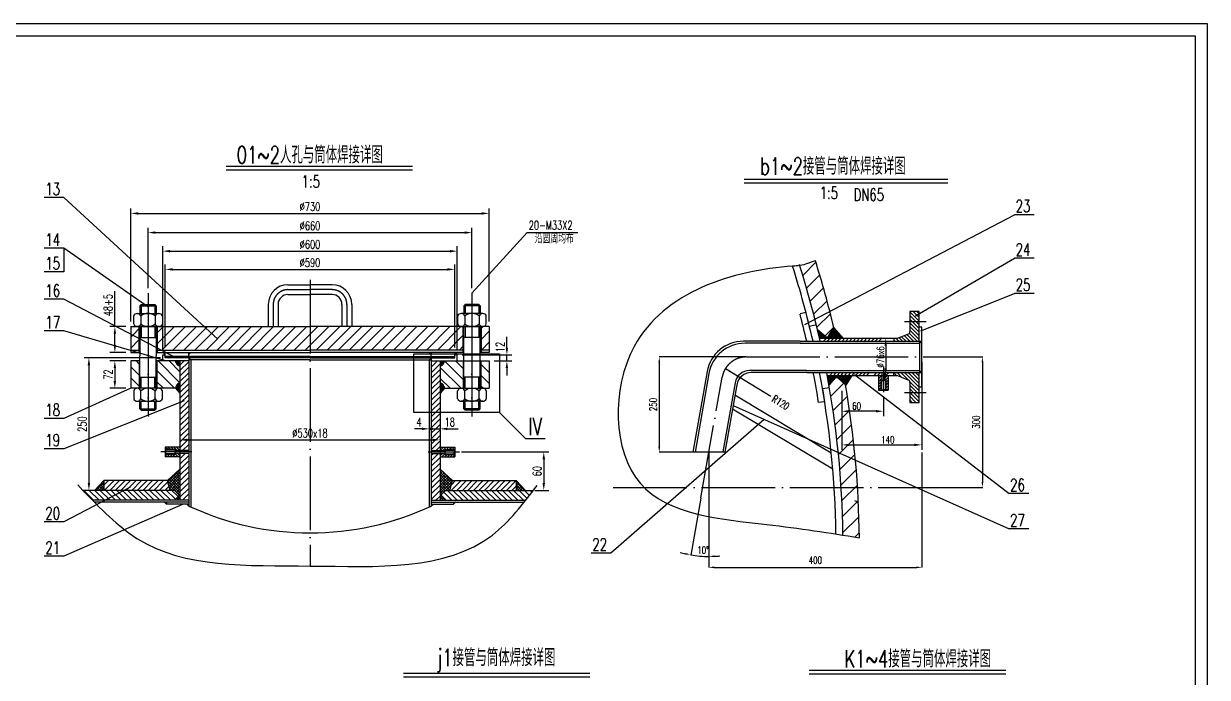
# Model space of a CAD drawing. Extents: x -54047 to 31317, y -2 to 11950.
# Drawn here: x 4445 to 14091, y 6550 to 11878 of the extents above; entities that cross this region are included whole.
import ezdxf

# ---------------------------------------------------------------- set-up
doc = ezdxf.new("R2010")
doc.units = 0
doc.header["$LTSCALE"] = 20
doc.linetypes.add('DASHDOT-M', pattern=[36, 30, -3, 0, -3])
doc.layers.get('0').update_dxf_attribs({"linetype": 'CONTINUOUS'})
doc.styles.add('BIAOZHU', font='ROMANS.shx', dxfattribs={"width": 0.7, "bigfont": 'HLFSD.shx'})
doc.styles.add('HZ', font='ROMANS.shx', dxfattribs={"width": 0.7, "height": 60, "bigfont": 'HLFSD.shx'})
doc.styles.add('ROMANS', font='ROMANS', dxfattribs={"width": 0.7, "height": 60})
pattern_1 = [(135, (-54656.114, -1.82), (-11.22532, -11.22532), []), (225, (-54656.114, -1.82), (11.22532, -11.22532), [])]
pattern_2 = [(135, (-54656.114, -1.8197), (-2.24506403, -2.24506403), []), (225, (-54656.114, -1.8197), (2.24506403, -2.24506403), [])]
pattern_3 = [(45, (-54656.114, -1.82), (-22.45064, 22.45064), [])]
pattern_4 = [(135, (-54656.114, -1.82), (-44.90128, -44.90128), [])]
pattern_5 = [(45, (16958.9, -12296.71), (-67.35192, 67.35192), [])]

msp = doc.modelspace()

# ---------------------------------------------------------------- hatches: boundary and pattern name
at = {"linetype": 'Continuous'}
h = msp.add_hatch(dxfattribs=at)
h.set_pattern_fill('ANSI31', scale=30, style=0)
h.set_pattern_definition(pattern_5)
edge = h.paths.add_edge_path()
edge.add_line((10897, 9946.1), (10894.1, 9945.2))
edge.add_spline(control_points=[(10894.1, 9945.2), (10853.3, 9928.9), (10812.4, 9912.7), (10769.8, 9906.1)], knot_values=[0, 0, 0, 0, 130.297084, 130.297084, 130.297084, 130.297084], degree=3, periodic=0)
edge.add_arc((3483.6, 7612.4), 7638.7, 14.80085, 17.47319, ccw=False)
edge.add_line((10868.8, 9563.8), (10986.9, 9638.5))
edge.add_arc((3483.6, 7612.4), 7772.1, 15.11085, 17.47319)
h = msp.add_hatch(dxfattribs=at)
h.set_pattern_fill('ANSI31', scale=30, style=0)
h.set_pattern_definition(pattern_5)
h.paths.add_polyline_path([(10986.9, 9638.5), (10868.8, 9563.8, -0.003212), (10893.3, 9468.8), (11014.8, 9532.4, 0.003529)])
h.paths.add_polyline_path([(11014.8, 9532.4), (10893.3, 9468.8, -0.002872), (10914.1, 9383.6), (10983.5, 9321.4), (10998.7, 9321.4), (11047.7, 9398.2, 0.004445)])
h.paths.add_polyline_path([(11142.4, 8934.4), (11079.1, 8991.2), (11057.4, 8991.2), (11007.4, 8932.5, -0.018211), (11083.5, 8381.5), (11223.5, 8319, 0.019977)])
h.paths.add_polyline_path([(11223.5, 8319), (11083.5, 8381.5, -0.009304), (11106.8, 8098.2), (11240.4, 8098.2, 0.007121)])
edge = h.paths.add_edge_path()
edge.add_line((11240.4, 8098.2), (11106.8, 8098.2))
edge.add_arc((3483.6, 7612.4), 7638.7, 0.72594, 3.64613, ccw=False)
edge.add_spline(control_points=[(11121.7, 7709.2), (11166.4, 7702.2), (11210.9, 7695.2), (11255.3, 7688.1)], knot_values=[4457.652241, 4457.652241, 4457.652241, 4457.652241, 4596.81493, 4596.81493, 4596.81493, 4596.81493], degree=3, periodic=0)
edge.add_arc((3483.6, 7612.4), 7772.1, 0.55807, 3.58349)
h = msp.add_hatch(dxfattribs=at)
h.set_pattern_fill('ANSI31', scale=6.66665, angle=90, style=0)
h.set_pattern_definition([(135, (-30797.321, 15443.755), (-14.967056, -14.967056), [])])
h.paths.add_polyline_path([(11742.7, 9289.3), (11742.7, 9451.3), (11666.7, 9451.3), (11666.7, 9369.6, -0.306678), (11651.6, 9347.3), (11566.7, 9313.3), (11535.8, 9313.3), (11535.8, 9289.3)])
h.paths.add_polyline_path([(11742.7, 9033.3), (11535.8, 9033.3), (11535.8, 9009.3), (11566.7, 9009.3), (11651.6, 8975.4, -0.306678), (11666.7, 8953.1), (11666.7, 8871.3), (11742.7, 8871.3)])
h.paths.add_polyline_path([(11742.7, 8871.3), (11666.7, 8871.3), (11666.7, 8791.3), (11742.7, 8791.3)])
h.paths.add_polyline_path([(11742.7, 9531.3), (11666.7, 9531.3), (11666.7, 9451.3), (11742.7, 9451.3)])
h = msp.add_hatch(dxfattribs=at)
h.set_pattern_fill('ANSI37', scale=2.66666, style=0)
h.set_pattern_definition([(315.16661, (-68586.495, 19682.64), (-5.9693881, -6.0042062), []), (225.16661, (-68586.495, 19682.64), (-6.0042062, 5.9693881), [])])
h.paths.add_polyline_path([(11047.9, 9398.6), (11112.4, 9321.9), (11112.4, 9313.5), (10931.1, 9313, 0.002696), (10916, 9381.9), (10983.5, 9321.4), (10998.7, 9321.4)])
h = msp.add_hatch(dxfattribs=at)
h.set_pattern_fill('ANSI31', scale=6.66665, style=0)
h.set_pattern_definition([(45, (-68555.564, -1591.47), (-14.967056, 14.967056), [])])
h.paths.add_polyline_path([(10958.6, 9313.3, -0.000934), (10954.6, 9289.3), (11437.1, 9289.3), (11437.1, 9313.3)])
h.paths.add_polyline_path([(11340.5, 9009.3), (11340.5, 9033.3), (11112.8, 9033.3), (11112.8, 9009.3)])
h.paths.add_polyline_path([(11437.1, 9009.3), (11437.1, 9033.3), (11364.5, 9033.3), (11364.5, 9009.3)])
h = msp.add_hatch(dxfattribs=at)
h.set_pattern_fill('ANSI37', angle=90, style=0)
h.set_pattern_definition(pattern_2)
h.paths.add_polyline_path([(5598.3, 9197.9), (5583.2, 9197.9), (5598.3, 9181.9)])
h.paths.add_polyline_path([(5806.5, 9197.9), (5790.3, 9197.9), (5790.3, 9182.1)])
h.paths.add_polyline_path([(5806.3, 9137.9), (5790.3, 9153.9), (5790.3, 9137.9)])
h = msp.add_hatch(dxfattribs=at)
h.set_pattern_fill('ANSI37', scale=5, angle=90, style=0)
h.set_pattern_definition(pattern_1)
h.paths.add_polyline_path([(5703, 9153.9), (5680, 9165.9), (5598.3, 9165.9), (5598.3, 9153.9)])
h.paths.add_polyline_path([(5790.3, 9153.9), (5790.3, 9165.9), (5680, 9165.9), (5703, 9153.9)])
h = msp.add_hatch(dxfattribs=at)
h.set_pattern_fill('ANSI37', angle=90, style=0)
h.set_pattern_definition(pattern_2)
h.paths.add_polyline_path([(7766.3, 9197.9), (7750.1, 9197.9), (7762.6, 9185.7), (7766.3, 9185.7)])
h.paths.add_polyline_path([(7958.3, 9185.7), (7962, 9185.7), (7973.4, 9197.9), (7958.3, 9197.9)])
h.paths.add_polyline_path([(7766.3, 9182.1), (7766.3, 9185.7), (7762.6, 9185.7)])
h.paths.add_polyline_path([(7958.3, 9181.9), (7962, 9185.7), (7958.3, 9185.7)])
h.paths.add_polyline_path([(7750.3, 9137.9), (7766.3, 9137.9), (7766.3, 9153.9)])
h = msp.add_hatch(dxfattribs=at)
h.set_pattern_fill('ANSI37', scale=5, angle=90, style=0)
h.set_pattern_definition(pattern_1)
h.paths.add_polyline_path([(7958.3, 9153.9), (7958.3, 9165.9), (7766.3, 9165.9), (7766.3, 9153.9)])
h = msp.add_hatch(dxfattribs=at)
h.set_pattern_fill('ANSI31', scale=20, angle=90, style=0)
h.set_pattern_definition(pattern_4)
h.paths.add_polyline_path([(5718.3, 9089.9, -0.355895), (5687, 9115.4), (5683.1, 9129.9), (5530.3, 9129.9), (5530.3, 8905.9), (5544.5, 8905.9, -0.023385), (5547.4, 8905.9), (5683.1, 8905.9), (5687, 8920.3, -0.355895), (5718.3, 8945.9)])
h.paths.add_polyline_path([(5386.3, 9129.9), (5318.3, 9129.9), (5318.3, 8905.9), (5369.2, 8905.9, -0.023385), (5372.2, 8905.9), (5386.3, 8905.9)])
h = msp.add_hatch(dxfattribs=at)
h.set_pattern_fill('ANSI37', scale=3, angle=90, style=0)
h.set_pattern_definition([(135, (-54656.114, -1.82), (-6.7351921, -6.7351921), []), (225, (-54656.114, -1.82), (6.7351921, -6.7351921), [])])
h.paths.add_polyline_path([(5718.3, 9129.9), (5683.1, 9129.9), (5687.9, 9111.8, 0.323177), (5718.3, 9089.9)])
h.paths.add_polyline_path([(5718.3, 8945.9, 0.323177), (5687.9, 8923.9), (5683.1, 8905.9), (5718.3, 8865.9)])
h.paths.add_polyline_path([(7838.3, 8865.9), (7873.5, 8905.9), (7868.7, 8923.9, 0.323177), (7838.3, 8945.9)])
h.paths.add_polyline_path([(7868.7, 9111.8), (7873.5, 9129.9), (7838.3, 9129.9), (7838.3, 9089.9, 0.323177)])
h = msp.add_hatch(dxfattribs=at)
h.set_pattern_fill('ANSI31', scale=20, angle=90, style=0)
h.set_pattern_definition(pattern_4)
h.paths.add_polyline_path([(8026.3, 9129.9), (7873.5, 9129.9), (7869.7, 9115.4, -0.355895), (7838.3, 9089.9), (7838.3, 8945.9, -0.355895), (7869.7, 8920.3), (7873.5, 8905.9), (8009.2, 8905.9, -0.023385), (8012.2, 8905.9), (8026.3, 8905.9)])
h.paths.add_polyline_path([(8238.3, 9129.9), (8170.3, 9129.9), (8170.3, 8905.9), (8184.5, 8905.9, -0.023385), (8187.4, 8905.9), (8238.3, 8905.9)])
h = msp.add_hatch(dxfattribs=at)
h.set_pattern_fill('ANSI37', scale=3, style=0)
h.set_pattern_definition([(45, (16958.903, -12296.708), (-6.735192, 6.735192), []), (135, (16958.903, -12296.708), (-6.735192, -6.735192), [])])
h.paths.add_polyline_path([(10993.5, 9009.3, -0.002555), (11007.4, 8932.5), (11057.4, 8991.2), (11079.1, 8991.2), (11144.8, 8932.3), (11182.6, 8991.3), (11163.6, 9009.3)])
h.paths.add_polyline_path([(11163.6, 9009.3), (11182.6, 8991.3), (11194.2, 9009.3)])
h = msp.add_hatch(dxfattribs=at)
h.set_pattern_fill('ANSI31', scale=4.999987, angle=180, style=0)
h.set_pattern_definition([(225, (18999.623, -10931.803), (11.225292, -11.225292), [])])
h.paths.add_polyline_path([(11411.2, 9009.3), (11411.2, 8889.3), (11431.2, 8889.3), (11431.2, 8969.3), (11439.2, 8969.3), (11439.2, 9009.3)])
h.paths.add_polyline_path([(11463.2, 9009.3), (11463.2, 8969.3), (11471.2, 8969.3), (11471.2, 8889.3), (11491.2, 8889.3), (11491.2, 9009.3)])
h = msp.add_hatch(dxfattribs=at)
h.set_pattern_fill('ANSI31', scale=13.3333, style=0)
h.set_pattern_definition([(45, (-68456.876, -1591.47), (-29.934112, 29.934112), [])])
h.paths.add_polyline_path([(11463.2, 9033.3), (11463.2, 9009.3), (11535.8, 9009.3), (11535.8, 9033.3)])
h = msp.add_hatch(dxfattribs=at)
h.set_pattern_fill('ANSI31', scale=5, angle=90, style=0)
h.set_pattern_definition([(135, (-14222.883, 838.122), (-11.22532, -11.22532), [])])
h.paths.add_polyline_path([(5718.3, 8426.6), (5598.3, 8426.6), (5598.3, 8406.6), (5678.3, 8406.6), (5678.3, 8398.6), (5718.3, 8398.6)])
h.paths.add_polyline_path([(5718.3, 8374.6), (5678.3, 8374.6), (5678.3, 8366.6), (5598.3, 8366.6), (5598.3, 8346.6), (5718.3, 8346.6)])
h = msp.add_hatch(dxfattribs=at)
h.set_pattern_fill('ANSI31', scale=5, angle=90, style=0)
h.set_pattern_definition([(45, (27779.51, 838.122), (11.22532, -11.22532), [])])
h.paths.add_polyline_path([(7838.3, 8426.6), (7958.3, 8426.6), (7958.3, 8406.6), (7878.3, 8406.6), (7878.3, 8398.6), (7838.3, 8398.6)])
h.paths.add_polyline_path([(7838.3, 8374.6), (7878.3, 8374.6), (7878.3, 8366.6), (7958.3, 8366.6), (7958.3, 8346.6), (7838.3, 8346.6)])
h = msp.add_hatch(dxfattribs=at)
h.set_pattern_fill('ANSI37', scale=5, angle=90, style=0)
h.set_pattern_definition(pattern_1)
h.paths.add_polyline_path([(5718.3, 8246.6), (5617.2, 8153.9), (5638.6, 8073.9), (5674.3, 8073.9), (5710.3, 8037.9), (5710.3, 8029.9), (5674.3, 7993.9), (5718.3, 7993.9)])
h.paths.add_polyline_path([(5098.3, 8073.9), (5098.3, 8153.9), (5021.8, 8073.9)])
h.paths.add_polyline_path([(7838.3, 7993.9), (7882.3, 7993.9), (7846.3, 8029.9), (7846.3, 8037.9), (7882.3, 8073.9), (7918, 8073.9), (7939.4, 8153.9), (7838.3, 8246.6)])
h.paths.add_polyline_path([(8534.8, 8073.9), (8458.3, 8153.9), (8458.3, 8073.9)])
h = msp.add_hatch(dxfattribs=at)
h.set_pattern_fill('ANSI31', scale=10, style=0)
h.set_pattern_definition(pattern_3)
h.paths.add_polyline_path([(5638.6, 8073.9), (5617.2, 8153.9), (5098.3, 8153.9), (5098.3, 8073.9)])
h = msp.add_hatch(dxfattribs=at)
h.set_pattern_fill('ANSI31', scale=10, style=0)
h.set_pattern_definition(pattern_3)
h.paths.add_polyline_path([(8458.3, 8073.9), (8458.3, 8153.9), (7939.4, 8153.9), (7918, 8073.9)])
h = msp.add_hatch(dxfattribs=at)
h.set_pattern_fill('ANSI31', scale=10, angle=90, style=0)
h.set_pattern_definition([(135, (-54656.114, -1.82), (-22.45064, -22.45064), [])])
h.paths.add_polyline_path([(5674.3, 7993.9), (5710.3, 8029.9), (5710.3, 8037.9), (5674.3, 8073.9), (5247.9, 8073.9), (5095.7, 7993.9)])
edge = h.paths.add_edge_path()
edge.add_spline(control_points=[(4927.7, 8073.9), (4953.5, 8047.1), (4979.3, 8020.3), (5005.3, 7993.9)], knot_values=[0, 0, 0, 0, 108.388021, 108.388021, 108.388021, 108.388021], degree=3, periodic=0)
edge.add_line((5005.3, 7993.9), (5095.7, 7993.9))
edge.add_line((5095.7, 7993.9), (5247.9, 8073.9))
edge.add_line((5247.9, 8073.9), (4927.7, 8073.9))
edge = h.paths.add_edge_path()
edge.add_spline(control_points=[(8536.6, 7993.9), (8557.5, 8020.2), (8578.2, 8047), (8598.8, 8073.9)], knot_values=[3922.373296, 3922.373296, 3922.373296, 3922.373296, 4020.80822, 4020.80822, 4020.80822, 4020.80822], degree=3, periodic=0)
edge.add_line((8598.8, 8073.9), (7882.3, 8073.9))
edge.add_line((7882.3, 8073.9), (7846.3, 8037.9))
edge.add_line((7846.3, 8037.9), (7846.3, 8029.9))
edge.add_line((7846.3, 8029.9), (7882.3, 7993.9))
edge.add_line((7882.3, 7993.9), (8536.6, 7993.9))
h = msp.add_hatch(dxfattribs=at)
h.set_pattern_fill('ANSI37', angle=90, style=0)
h.set_pattern_definition(pattern_2)
h.paths.add_polyline_path([(5608.6, 7961.9), (5608.6, 7977.9), (5591.4, 7977.9)])
h.paths.add_polyline_path([(5790.3, 7961.9), (5774.9, 7961.9), (5790.3, 7945.9)])
h = msp.add_hatch(dxfattribs=at)
h.set_pattern_fill('ANSI37', angle=90, style=0)
h.set_pattern_definition(pattern_2)
h.paths.add_polyline_path([(7781.7, 7961.9), (7766.3, 7961.9), (7766.3, 7945.9)])
h.paths.add_polyline_path([(7964.4, 7977.9), (7948, 7977.9), (7948, 7961.9)])

# ---------------------------------------------------------------- linework, layer by layer
at = {"color": 7, "linetype": 'Continuous'}
for p, q in [((-2708.9, 11878.2), (14091.1, 11878.2)), ((14091.1, 11878.2), (14091.1, -1.8)), ((6094.8, 10686.6), (7614, 10686.6)), ((10316.8, 10581.5), (11975.7, 10581.5)), ((6026, 9306), (4772.6, 10460.4)), ((5318.3, 9449.9), (5318.3, 10371.4)), ((5378.3, 10331.4), (8178.3, 10331.4)), ((8238.3, 9449.9), (8238.3, 10371.4)), ((10811.6, 9426), (12519.9, 10320.9)), ((5458.3, 9721.9), (5458.3, 10215.1)), ((5518.3, 10175.1), (8038.3, 10175.1)), ((8098.3, 9721.9), (8098.3, 10215.1)), ((8098.3, 9681.9), (8548.4, 10175.5)), ((8548.4, 10175.5), (8960, 10175.5)), ((5457.7, 9570), (4772.6, 10046.8)), ((5578.3, 9217.9), (5578.3, 10063.6)), ((7978.3, 9217.9), (7978.3, 10063.6)), ((5638.3, 10023.6), (7918.3, 10023.6)), ((10894.1, 9945.2), (10897, 9946.1)), ((11713, 9496.5), (12519.9, 9966.4)), ((5598.3, 9237.9), (5598.3, 9915.1)), ((5658.3, 9875.1), (7898.3, 9875.1)), ((7958.3, 9237.9), (7958.3, 9915.1)), ((5187.6, 9409.9), (5187.6, 9696.5)), ((11757.1, 9373.3), (12519.9, 9678.9)), ((5690.7, 9150.9), (4772.6, 9632.3)), ((5403.3, 9588.8), (5403.3, 9515.5)), ((5513.3, 9588.8), (5513.3, 9515.5)), ((8043.3, 9588.8), (8043.3, 9515.5)), ((8153.3, 9588.8), (8153.3, 9515.5)), ((5593.1, 9131.6), (4772.6, 9373.6)), ((5278.3, 9409.9), (5147.6, 9409.9)), ((5338.7, 9344.3), (5384.3, 9390)), ((5403.3, 9409.9), (5403.3, 9320.5)), ((5513.3, 9409.9), (5513.3, 9320.5)), ((5532.3, 9358.4), (5583.8, 9409.9)), ((5532.3, 9268.6), (5673.6, 9409.9)), ((5578.3, 9224.8), (5763.4, 9409.9)), ((5578.3, 9404.4), (5583.8, 9409.9)), ((5661.2, 9217.9), (5853.2, 9409.9)), ((5751, 9217.9), (5943, 9409.9)), ((5840.8, 9217.9), (6032.8, 9409.9)), ((5930.6, 9217.9), (6122.6, 9409.9)), ((6020.4, 9217.9), (6212.4, 9409.9)), ((6110.2, 9217.9), (6302.2, 9409.9)), ((6200, 9217.9), (6392, 9409.9)), ((6289.8, 9217.9), (6481.8, 9409.9)), ((6379.6, 9217.9), (6571.6, 9409.9)), ((6469.4, 9217.9), (6661.4, 9409.9)), ((6559.2, 9217.9), (6751.2, 9409.9)), ((6778.3, 9257.3), (6930.8, 9409.9)), ((6778.3, 9347.1), (6841, 9409.9)), ((6828.6, 9217.9), (7020.6, 9409.9)), ((6918.5, 9217.9), (7110.5, 9409.9)), ((7008.3, 9217.9), (7200.3, 9409.9)), ((7098.1, 9217.9), (7290.1, 9409.9)), ((7187.9, 9217.9), (7379.9, 9409.9)), ((7277.7, 9217.9), (7469.7, 9409.9)), ((7367.5, 9217.9), (7559.5, 9409.9)), ((7457.3, 9217.9), (7649.3, 9409.9)), ((7547.1, 9217.9), (7739.1, 9409.9)), ((7636.9, 9217.9), (7828.9, 9409.9)), ((7726.7, 9217.9), (7918.7, 9409.9)), ((7816.5, 9217.9), (8008.5, 9409.9)), ((8043.3, 9409.9), (8043.3, 9320.5)), ((8153.3, 9409.9), (8153.3, 9320.5)), ((8172.3, 9394.1), (8188.1, 9409.9)), ((8172.3, 9304.3), (8238.3, 9370.3)), ((5187.6, 9257.9), (5187.6, 9349.9)), ((5318.3, 9324), (5338.7, 9344.3)), ((5318.3, 9234.2), (5384.3, 9300.2)), ((6649, 9217.9), (6778.3, 9347.1)), ((7906.3, 9217.9), (8024.3, 9335.9)), ((8175.7, 9217.9), (8238.3, 9280.5)), ((8382.6, 9237.9), (8382.6, 9324)), ((11435.7, 9313.3), (11429.7, 9313.3)), ((5278.3, 9197.9), (5147.6, 9197.9)), ((6738.8, 9217.9), (6778.3, 9257.3)), ((7996.1, 9217.9), (8024.3, 9246.1)), ((8018.3, 9177.9), (8422.6, 9177.9)), ((8382.6, 9129.9), (8382.6, 9177.9)), ((11469.7, 9253.3), (11469.7, 9069.3)), ((5558.3, 9153.9), (4936.4, 9153.9)), ((4976.4, 9093.9), (4976.4, 8133.9)), ((5278.3, 9129.9), (5147.6, 9129.9)), ((5187.6, 9069.9), (5187.6, 8965.9)), ((5718.3, 9095.3), (5752.8, 9129.9)), ((5718.3, 9050.4), (5790.3, 9122.4)), ((5718.3, 9005.5), (5790.3, 9077.5)), ((7766.3, 9077.9), (7818.3, 9129.9)), ((7766.3, 9122.8), (7773.4, 9129.9)), ((7766.3, 9033), (7838.3, 9105)), ((8278.3, 9129.9), (8422.6, 9129.9)), ((8382.6, 9069.9), (8382.6, 9009.9)), ((10331.9, 9161.3), (9622.5, 9161.3)), ((9624.5, 9116.3), (9624.5, 8430.5)), ((11763.6, 9121.3), (11763.6, 8404.4)), ((12005.8, 9161.3), (12260.2, 9161.3)), ((12258.2, 9116.3), (12258.2, 8143.2)), ((5403.3, 8905.9), (5403.3, 8995.3)), ((5513.3, 8905.9), (5513.3, 8995.3)), ((5718.3, 8960.6), (5790.3, 9032.6)), ((5718.3, 8915.7), (5790.3, 8987.7)), ((7766.3, 8988.1), (7838.3, 9060.1)), ((7766.3, 8943.2), (7838.3, 9015.2)), ((8043.3, 8905.9), (8043.3, 8995.3)), ((8153.3, 8905.9), (8153.3, 8995.3)), ((10534.2, 8839), (10163.2, 9065.6)), ((11013.4, 9009.3), (11037.4, 9033.3)), ((11043.4, 9009.3), (11067.4, 9033.3)), ((11073.3, 9009.3), (11097.3, 9033.3)), ((11103.2, 9009.3), (11112.8, 9018.9)), ((11216.9, 9018.9), (12475.1, 8046.9)), ((11431.1, 9009.3), (11429.7, 9009.3)), ((5318.3, 8905.9), (4772.6, 8659.8)), ((5278.3, 8905.9), (5147.6, 8905.9)), ((5718.3, 8870.8), (5790.3, 8942.8)), ((5718.3, 8825.9), (5790.3, 8897.9)), ((7766.3, 8898.3), (7838.3, 8970.3)), ((7766.3, 8853.4), (7838.3, 8925.4)), ((7766.3, 8808.5), (7838.3, 8880.5)), ((11112.8, 8884.6), (11112.8, 8404.4)), ((11431.2, 8969.3), (11431.2, 8889.3)), ((11471.2, 8969.3), (11471.2, 8889.3)), ((5753.5, 8802.6), (4772.6, 8412.5)), ((5403.3, 8726.9), (5403.3, 8800.3)), ((5513.3, 8726.9), (5513.3, 8800.3)), ((5718.3, 8781), (5790.3, 8853)), ((5718.3, 8736.1), (5790.3, 8808.1)), ((7766.3, 8763.6), (7838.3, 8835.6)), ((7766.3, 8718.7), (7838.3, 8790.7)), ((8043.3, 8726.9), (8043.3, 8800.3)), ((8153.3, 8726.9), (8153.3, 8800.3)), ((11451.2, 8834.7), (11451.2, 8678.8)), ((5718.3, 8691.2), (5790.3, 8763.2)), ((5718.3, 8646.3), (5790.3, 8718.3)), ((7766.3, 8673.8), (7800.5, 8708)), ((7766.3, 8628.9), (7838.3, 8700.9)), ((7800.5, 8708), (7838.3, 8745.8)), ((8535.7, 8493), (8322, 8708)), ((10226.1, 8764.8), (12475.1, 7759.5)), ((11112.8, 8737.3), (11112.8, 8678.8)), ((11391.2, 8718.8), (11172.8, 8718.8)), ((5718.3, 8601.4), (5790.3, 8673.4)), ((5718.3, 8556.5), (5790.3, 8628.5)), ((7766.3, 8584), (7838.3, 8656)), ((7802.5, 8575.3), (7838.3, 8611.1)), ((10478.1, 8652.1), (9229.3, 7562.2)), ((5718.3, 8511.6), (5790.3, 8583.6)), ((5718.3, 8466.7), (5790.3, 8538.7)), ((5718.3, 8421.8), (5790.3, 8493.8)), ((7690.3, 8575.3), (7630.3, 8575.3)), ((7750.3, 8575.3), (7838.3, 8575.3)), ((7766.3, 8539.1), (7802.5, 8575.3)), ((7766.3, 8494.2), (7838.3, 8566.2)), ((7766.3, 8449.3), (7838.3, 8521.3)), ((7898.3, 8575.3), (7984.5, 8575.3)), ((8694, 8493), (8535.7, 8493)), ((5678.3, 8406.6), (5598.3, 8406.6)), ((5740, 8398.6), (5790.3, 8448.9)), ((5778.3, 8485.2), (7778.3, 8485.2)), ((5784.9, 8398.6), (5790.3, 8404)), ((7766.3, 8404.4), (7838.3, 8476.4)), ((7805.4, 8398.6), (7838.3, 8431.5)), ((7878.3, 8406.6), (7958.3, 8406.6)), ((11172.8, 8444.4), (11703.6, 8444.4)), ((5678.3, 8366.6), (5598.3, 8366.6)), ((5718.3, 8332), (5760.9, 8374.6)), ((5718.3, 8287.1), (5790.3, 8359.1)), ((5718.3, 8242.2), (5790.3, 8314.2)), ((7766.3, 8314.6), (7826.3, 8374.6)), ((7766.3, 8359.5), (7781.4, 8374.6)), ((7766.3, 8269.7), (7838.3, 8341.7)), ((7766.3, 8224.8), (7838.3, 8296.8)), ((7878.3, 8366.6), (7958.3, 8366.6)), ((8013.7, 8386.6), (8723.5, 8386.6)), ((8683.5, 8326.6), (8683.5, 8133.9)), ((9897.3, 8385.5), (9622.5, 8385.5)), ((10029.2, 8383.5), (10029.2, 7444)), ((11763.6, 8383.5), (11763.6, 7444)), ((5718.3, 8197.3), (5790.3, 8269.3)), ((5718.3, 8152.4), (5790.3, 8224.4)), ((7766.3, 8179.9), (7838.3, 8251.9)), ((7766.3, 8135), (7838.3, 8207)), ((4927.7, 8073.9), (4886.9, 8117.5)), ((5718.3, 8107.5), (5790.3, 8179.5)), ((5718.3, 8062.6), (5790.3, 8134.6)), ((7766.3, 8090.1), (7838.3, 8162.1)), ((7766.3, 8045.2), (7838.3, 8117.2)), ((5312.1, 8100.1), (4772.6, 7816.6)), ((4981.8, 8073.9), (4936.4, 8073.9)), ((5718.3, 8017.7), (5790.3, 8089.7)), ((5739.4, 7993.9), (5790.3, 8044.8)), ((7766.3, 8000.3), (7838.3, 8072.3)), ((7804.8, 7993.9), (7838.3, 8027.4)), ((8611.4, 8073.9), (8723.5, 8073.9)), ((9963.1, 8010.6), (9881.2, 7546)), ((12005.8, 8098.2), (12260.2, 8098.2)), ((5744.7, 7961.9), (4772.6, 7536.1)), ((5784.3, 7993.9), (5790.3, 7999.9)), ((11214.8, 7990.1), (11247.1, 7977.7)), ((10074.2, 7446), (11718.6, 7446)), ((10845.8, 6578.4), (12448.7, 6578.4)), ((7539.8, 6553.1), (9059.1, 6553.1))]:
    msp.add_line(p, q, dxfattribs=at)
at = {"color": 4, "linetype": 'Continuous'}
for p, q in [((-2208.9, 11778.2), (13991.1, 11778.2)), ((13991.1, 11778.2), (13991.1, 98.2)), ((6094.8, 10716.6), (7614, 10716.6)), ((10316.8, 10611.5), (11975.7, 10611.5)), ((4772.6, 10460.4), (4612.6, 10460.4)), ((12679.9, 10320.9), (12519.9, 10320.9)), ((4772.6, 10046.8), (4612.6, 10046.8)), ((4772.6, 10046.8), (4772.6, 9854.6)), ((12679.9, 9966.4), (12519.9, 9966.4)), ((4772.6, 9854.6), (4612.6, 9854.6)), ((6598.3, 9749.9), (6778.3, 9749.9)), ((6958.3, 9749.9), (6778.3, 9749.9)), ((6598.3, 9669.9), (6778.3, 9669.9)), ((6958.3, 9669.9), (6778.3, 9669.9)), ((12679.9, 9678.9), (12519.9, 9678.9)), ((4772.6, 9632.3), (4612.6, 9632.3)), ((5403.3, 9588.8), (5392.3, 9577.8)), ((5392.3, 9577.8), (5524.3, 9577.8)), ((5392.3, 9577.8), (5392.3, 9515.5)), ((5403.3, 9588.8), (5513.3, 9588.8)), ((5513.3, 9588.8), (5524.3, 9577.8)), ((5524.3, 9577.8), (5524.3, 9515.5)), ((6438.3, 9589.9), (6438.3, 9409.9)), ((6518.3, 9589.9), (6518.3, 9409.9)), ((7038.3, 9589.9), (7038.3, 9409.9)), ((7118.3, 9589.9), (7118.3, 9409.9)), ((8043.3, 9588.8), (8032.3, 9577.8)), ((8164.3, 9577.8), (8032.3, 9577.8)), ((8032.3, 9577.8), (8032.3, 9515.5)), ((8153.3, 9588.8), (8043.3, 9588.8)), ((8153.3, 9588.8), (8164.3, 9577.8)), ((8164.3, 9577.8), (8164.3, 9515.5)), ((5341.5, 9430), (5341.5, 9495.3)), ((5369.2, 9515.5), (5547.4, 9515.5)), ((5399.9, 9495.3), (5399.9, 9430)), ((5516.7, 9495.3), (5516.7, 9430)), ((5575.1, 9495.3), (5575.1, 9430)), ((7981.5, 9495.3), (7981.5, 9430)), ((8187.4, 9515.5), (8009.2, 9515.5)), ((8039.9, 9495.3), (8039.9, 9430)), ((8156.7, 9495.3), (8156.7, 9430)), ((8215.1, 9430), (8215.1, 9495.3)), ((10820.2, 9524.1), (10771.8, 9511.5)), ((11666.7, 9531.3), (11666.7, 9369.6)), ((11742.7, 9531.3), (11666.7, 9531.3)), ((11742.7, 9289.3), (11742.7, 9531.3)), ((4772.6, 9373.6), (4612.6, 9373.6)), ((5318.3, 9409.9), (6778.3, 9409.9)), ((5318.3, 9409.9), (5318.3, 9197.9)), ((5547.4, 9409.9), (5369.2, 9409.9)), ((5384.3, 9409.9), (5384.3, 9197.9)), ((5392.3, 9409.9), (5392.3, 9169.9)), ((5524.3, 9409.9), (5524.3, 9169.9)), ((5532.3, 9409.9), (5532.3, 9197.9)), ((8238.3, 9409.9), (6778.3, 9409.9)), ((8009.2, 9409.9), (8187.4, 9409.9)), ((8024.3, 9409.9), (8024.3, 9197.9)), ((8032.3, 8905.9), (8032.3, 9409.9)), ((8164.3, 8905.9), (8164.3, 9409.9)), ((8172.3, 9409.9), (8172.3, 9197.9)), ((8238.3, 9409.9), (8238.3, 9197.9)), ((10904.6, 9422.9), (10849.1, 9409.4)), ((10983.5, 9321.4), (10914.1, 9383.6)), ((10998.7, 9321.4), (11047.9, 9398.6)), ((11047.9, 9398.6), (11119.3, 9313.6)), ((11763.6, 9405.3), (11742.7, 9405.3)), ((11763.6, 8917.3), (11763.6, 9405.3)), ((5392.3, 9320.5), (5524.3, 9320.5)), ((8164.3, 9320.5), (8032.3, 9320.5)), ((10772.3, 9289.3), (10310.4, 9289.3)), ((10775.8, 9273.1), (10324, 9273.1)), ((10772.3, 9289.3), (11763.6, 9289.3)), ((10772.5, 9273.1), (11746.3, 9273.1)), ((10930.5, 9313.3), (11566.7, 9313.3)), ((10983.5, 9321.4), (10998.7, 9321.4)), ((11535.8, 9313.3), (11535.8, 9289.3)), ((11566.7, 9313.3), (11651.6, 9347.3)), ((11746.3, 9273.1), (11763.6, 9289.3)), ((11746.3, 9289.3), (11746.3, 9033.3)), ((5318.3, 9217.9), (5392.3, 9217.9)), ((5318.3, 9197.9), (5392.3, 9197.9)), ((5392.3, 8905.9), (5392.3, 9169.9)), ((5524.3, 9217.9), (6778.3, 9217.9)), ((5524.3, 9197.9), (6778.3, 9197.9)), ((5524.3, 8905.9), (5524.3, 9169.9)), ((5578.3, 9129.9), (5578.3, 9177.9)), ((5578.3, 9177.9), (5598.3, 9177.9)), ((5598.3, 9181.9), (5583.2, 9197.9)), ((5598.3, 9153.9), (5598.3, 9197.9)), ((6778.3, 9165.9), (5598.3, 9165.9)), ((5790, 9181.8), (5806.5, 9197.9)), ((5790.3, 9153.9), (5790.3, 9197.9)), ((8032.3, 9217.9), (6778.3, 9217.9)), ((8032.3, 9197.9), (6778.3, 9197.9)), ((6778.3, 9165.9), (7958.3, 9165.9)), ((7766.7, 9181.8), (7750.1, 9197.9)), ((7766.3, 9153.9), (7766.3, 9197.9)), ((7958.3, 9153.9), (7958.3, 9197.9)), ((7958.3, 9181.9), (7973.4, 9197.9)), ((7978.3, 9177.9), (7958.3, 9177.9)), ((7958.3, 9153.9), (7958.3, 9177.9)), ((7978.3, 9129.9), (7978.3, 9177.9)), ((8238.3, 9217.9), (8164.3, 9217.9)), ((8238.3, 9197.9), (8164.3, 9197.9)), ((5392.3, 9129.9), (5318.3, 9129.9)), ((5318.3, 9129.9), (5318.3, 8905.9)), ((5386.3, 9129.9), (5386.3, 8905.9)), ((5790.3, 9129.9), (5524.3, 9129.9)), ((5530.3, 9129.9), (5530.3, 8905.9)), ((6778.3, 9153.9), (5598.3, 9153.9)), ((5687.9, 9111.8), (5683.1, 9129.9)), ((5718.3, 9129.9), (5718.3, 7993.9)), ((5790.3, 9153.9), (5790.3, 7945.9)), ((5790.3, 9153.9), (5806.3, 9137.9)), ((6778.3, 9137.9), (5790.3, 9137.9)), ((5806.3, 9137.9), (5806.3, 7938.5)), ((6778.3, 9153.9), (7958.3, 9153.9)), ((6778.3, 9137.9), (7766.3, 9137.9)), ((7766.3, 9153.9), (7750.3, 9137.9)), ((7750.3, 9137.9), (7750.3, 7938.5)), ((7766.3, 9153.9), (7766.3, 7945.9)), ((7766.3, 9129.9), (8238.3, 9129.9)), ((7838.3, 9129.9), (7838.3, 7993.9)), ((7868.7, 9111.8), (7873.5, 9129.9)), ((8026.3, 9129.9), (8026.3, 8905.9)), ((8026.3, 9129.9), (8026.3, 8905.9)), ((8164.3, 9129.9), (8238.3, 9129.9)), ((8170.3, 9129.9), (8170.3, 8905.9)), ((8170.3, 9129.9), (8170.3, 8905.9)), ((8238.3, 9129.9), (8238.3, 8905.9)), ((8238.3, 9129.9), (8238.3, 8905.9)), ((5392.3, 8995.3), (5524.3, 8995.3)), ((8164.3, 8995.3), (8032.3, 8995.3)), ((10014.9, 9041.4), (9899.3, 8385.5)), ((10028.6, 9025.2), (9915.8, 8385.5)), ((10823.8, 9049.6), (10360.5, 9049.6)), ((10827.3, 9033.3), (10374.1, 9033.3)), ((10823.8, 9049.6), (11746.3, 9049.6)), ((10827.3, 9033.3), (11763.6, 9033.3)), ((10993.5, 9009.3), (11566.7, 9009.3)), ((11057.4, 8991.2), (11007.4, 8932.5)), ((11079.1, 8991.2), (11057.4, 8991.2)), ((11144.8, 8932.3), (11079.1, 8991.2)), ((11194.2, 9009.3), (11144.8, 8932.3)), ((11411.2, 9009.3), (11411.2, 8889.3)), ((11439.2, 9033.3), (11439.2, 8969.3)), ((11463.2, 9033.3), (11463.2, 8969.3)), ((11491.2, 9009.3), (11491.2, 8889.3)), ((11535.8, 9009.3), (11535.8, 9033.3)), ((11566.7, 9009.3), (11651.6, 8975.4)), ((11742.7, 8791.3), (11742.7, 9033.3)), ((11746.3, 9049.6), (11763.6, 9033.3)), ((5683.1, 8905.9), (5318.3, 8905.9)), ((5341.5, 8885.7), (5341.5, 8820.4)), ((5547.4, 8905.9), (5369.2, 8905.9)), ((5399.9, 8820.4), (5399.9, 8885.7)), ((5516.7, 8820.4), (5516.7, 8885.7)), ((5575.1, 8820.4), (5575.1, 8885.7)), ((5687.9, 8923.9), (5683.1, 8905.9)), ((5683.1, 8905.9), (5718.3, 8865.9)), ((7873.5, 8905.9), (7838.3, 8865.9)), ((7868.7, 8923.9), (7873.5, 8905.9)), ((7873.5, 8905.9), (8238.3, 8905.9)), ((7981.5, 8820.4), (7981.5, 8885.7)), ((8009.2, 8905.9), (8187.4, 8905.9)), ((8039.9, 8820.4), (8039.9, 8885.7)), ((8156.7, 8820.4), (8156.7, 8885.7)), ((8215.1, 8885.7), (8215.1, 8820.4)), ((10242.3, 8950.4), (10143.2, 8388.3)), ((10256, 8934.2), (10159.2, 8385.5)), ((11011.2, 8910.4), (10954.9, 8900.7)), ((10954.9, 8900.7), (10972.1, 8796.6)), ((11411.2, 8889.3), (11491.2, 8889.3)), ((11431.2, 8969.3), (11451.2, 8969.3)), ((11435.2, 8893.3), (11431.2, 8889.3)), ((11435.2, 8969.3), (11435.2, 8893.3)), ((11435.2, 8893.3), (11451.2, 8893.3)), ((11471.2, 8969.3), (11451.2, 8969.3)), ((11467.2, 8893.3), (11451.2, 8893.3)), ((11467.2, 8969.3), (11467.2, 8893.3)), ((11467.2, 8893.3), (11471.2, 8889.3)), ((11666.7, 8953.1), (11666.7, 8791.3)), ((11742.7, 8917.3), (11763.6, 8917.3)), ((5369.2, 8800.3), (5547.4, 8800.3)), ((5392.3, 8737.9), (5392.3, 8800.3)), ((5524.3, 8737.9), (5524.3, 8800.3)), ((8187.4, 8800.3), (8009.2, 8800.3)), ((8032.3, 8737.9), (8032.3, 8800.3)), ((8164.3, 8737.9), (8164.3, 8800.3)), ((10241.5, 8852), (11026.2, 8380)), ((10972.1, 8796.6), (10922.7, 8788.8)), ((11666.7, 8791.3), (11742.7, 8791.3)), ((5392.3, 8737.9), (5524.3, 8737.9)), ((5403.3, 8726.9), (5392.3, 8737.9)), ((5403.3, 8726.9), (5513.3, 8726.9)), ((5513.3, 8726.9), (5524.3, 8737.9)), ((8043.3, 8726.9), (8032.3, 8737.9)), ((8164.3, 8737.9), (8032.3, 8737.9)), ((8153.3, 8726.9), (8043.3, 8726.9)), ((8153.3, 8726.9), (8164.3, 8737.9)), ((10221.3, 8737.5), (11038.3, 8249.5)), ((4772.6, 8659.8), (4612.6, 8659.8)), ((4772.6, 8412.5), (4612.6, 8412.5)), ((5718.3, 8426.6), (5598.3, 8426.6)), ((5598.3, 8426.6), (5598.3, 8346.6)), ((5602.3, 8402.6), (5598.3, 8406.6)), ((5602.3, 8402.6), (5602.3, 8386.6)), ((5678.3, 8402.6), (5602.3, 8402.6)), ((5678.3, 8406.6), (5678.3, 8386.6)), ((5790.3, 8398.6), (5678.3, 8398.6)), ((7766.3, 8398.6), (7878.3, 8398.6)), ((7838.3, 8426.6), (7958.3, 8426.6)), ((7878.3, 8406.6), (7878.3, 8386.6)), ((7878.3, 8402.6), (7954.3, 8402.6)), ((7954.3, 8402.6), (7958.3, 8406.6)), ((7954.3, 8402.6), (7954.3, 8386.6)), ((7958.3, 8426.6), (7958.3, 8346.6)), ((5602.3, 8370.6), (5598.3, 8366.6)), ((5718.3, 8346.6), (5598.3, 8346.6)), ((5602.3, 8370.6), (5602.3, 8386.6)), ((5678.3, 8370.6), (5602.3, 8370.6)), ((5678.3, 8366.6), (5678.3, 8386.6)), ((5790.3, 8374.6), (5678.3, 8374.6)), ((7766.3, 8374.6), (7878.3, 8374.6)), ((7838.3, 8346.6), (7958.3, 8346.6)), ((7878.3, 8366.6), (7878.3, 8386.6)), ((7878.3, 8370.6), (7954.3, 8370.6)), ((7954.3, 8370.6), (7954.3, 8386.6)), ((7954.3, 8370.6), (7958.3, 8366.6)), ((10159.2, 8385.5), (9899.3, 8385.5)), ((5617.2, 8153.9), (5718.3, 8246.6)), ((7939.4, 8153.9), (7838.3, 8246.6)), ((5098.3, 8153.9), (5021.8, 8073.9)), ((5098.3, 8153.9), (5098.3, 8073.9)), ((5617.2, 8153.9), (5098.3, 8153.9)), ((5638.6, 8073.9), (5617.2, 8153.9)), ((7918, 8073.9), (7939.4, 8153.9)), ((7939.4, 8153.9), (8458.3, 8153.9)), ((8458.3, 8153.9), (8534.8, 8073.9)), ((8458.3, 8153.9), (8458.3, 8073.9)), ((5674.3, 8073.9), (4927.7, 8073.9)), ((5710.3, 8037.9), (5674.3, 8073.9)), ((5710.3, 8029.9), (5674.3, 7993.9)), ((5710.3, 8037.9), (5710.3, 8029.9)), ((7846.3, 8037.9), (7882.3, 8073.9)), ((7846.3, 8037.9), (7846.3, 8029.9)), ((7846.3, 8029.9), (7882.3, 7993.9)), ((7882.3, 8073.9), (8598.8, 8073.9)), ((12635.1, 8046.9), (12475.1, 8046.9)), ((5790.3, 7993.9), (5005.3, 7993.9)), ((5790.3, 7977.9), (5021, 7977.9)), ((5608.6, 7961.9), (5591.4, 7977.9)), ((5608.6, 7977.9), (5608.6, 7961.9)), ((5790.3, 7961.9), (5608.6, 7961.9)), ((5790.3, 7945.9), (5774.9, 7961.9)), ((7766.3, 7993.9), (8536.6, 7993.9)), ((7766.3, 7977.9), (8523.9, 7977.9)), ((7766.3, 7961.9), (7948, 7961.9)), ((7766.3, 7945.9), (7781.7, 7961.9)), ((7948, 7977.9), (7948, 7961.9)), ((7948, 7961.9), (7964.4, 7977.9)), ((4772.6, 7816.6), (4612.6, 7816.6)), ((12635.1, 7759.5), (12475.1, 7759.5)), ((4772.6, 7536.1), (4612.6, 7536.1)), ((9229.3, 7562.2), (9069.3, 7562.2)), ((7539.8, 6583.1), (9059.1, 6583.1)), ((10845.8, 6608.4), (12448.7, 6608.4))]:
    msp.add_line(p, q, dxfattribs=at)
at = {"color": 1, "linetype": 'DASHDOT-M'}
for p, q in [((6778.3, 9789.4), (6778.3, 7457.1)), ((5458.3, 9681.9), (5458.3, 8768.4)), ((6598.3, 9709.9), (6778.3, 9709.9)), ((6958.3, 9709.9), (6778.3, 9709.9)), ((8098.3, 9681.9), (8098.3, 8768.4)), ((6478.3, 9589.9), (6478.3, 9409.9)), ((7078.3, 9589.9), (7078.3, 9409.9)), ((5458.3, 9488.1), (5458.3, 8675.7)), ((8098.3, 9488.1), (8098.3, 8675.7)), ((11622.7, 9451.3), (11798.7, 9451.3)), ((5458.3, 9269.1), (5458.3, 8802.3)), ((8098.3, 9269.1), (8098.3, 8802.3)), ((8098.3, 9269.1), (8098.3, 8802.3)), ((10333.9, 9161.3), (12060, 9161.3)), ((11451.2, 9079), (11451.2, 8874.7)), ((9963.5, 8012.6), (10136.9, 8996.1)), ((11622.7, 8871.3), (11798.7, 8871.3)), ((5814.3, 8386.6), (5562.8, 8386.6)), ((7742.3, 8386.6), (7995.4, 8386.6)), ((9249.2, 8098.2), (12187.7, 8098.2))]:
    msp.add_line(p, q, dxfattribs=at)
at = {"color": 7, "linetype": 'Continuous'}
msp.add_lwpolyline([(7623.6, 9185.7), (8322, 9185.7), (8322, 8708), (7623.6, 8708)], close=True, dxfattribs=at)
msp.add_circle((7766.3, 8575.3), 7.08, dxfattribs=at)
at = {"color": 4, "linetype": 'Continuous'}
for centre, radius, start, end in [((3483.6, 7612.4), 7772.1, 13.28354, 17.47319), ((3483.6, 7612.4), 7581.6, 12.77835, 17.5672), ((3483.6, 7612.4), 7638.7, 12.68115, 17.54106), ((6598.3, 9589.9), 160, 90, 180), ((6958.3, 9589.9), 160, 0, 90), ((6598.3, 9589.9), 80, 90, 180), ((6958.3, 9589.9), 80, 0, 90), ((5370.7, 9484.3), 31.2, 20.6783, 159.3217), ((5458.3, 9420.8), 94.7, 51.91812, 128.08188), ((5545.9, 9484.3), 31.2, 20.6783, 159.3217), ((8010.7, 9484.3), 31.2, 20.6783, 159.3217), ((8098.3, 9420.8), 94.7, 51.91812, 128.08188), ((8185.9, 9484.3), 31.2, 20.6783, 159.3217), ((3483.6, 7612.4), 7531.6, 12.86463, 14.60415), ((5370.7, 9441), 31.2, 200.6783, 339.3217), ((5458.3, 9504.6), 94.7, 231.91812, 308.08188), ((5545.9, 9441), 31.2, 200.6783, 339.3217), ((8010.7, 9441), 31.2, 200.6783, 339.3217), ((8098.3, 9504.6), 94.7, 231.91812, 308.08188), ((8185.9, 9441), 31.2, 200.6783, 339.3217), ((11642.7, 9369.6), 24, 291.80141, 0), ((10310.4, 8989.3), 300, 90, 170), ((10324, 8973.1), 300, 90, 170), ((5718.3, 9121.9), 32, 191.6385, 270), ((7838.3, 9121.9), 32, 270, 348.3615), ((10360.5, 8929.6), 120, 90, 170), ((10374.1, 8913.3), 120, 90, 170), ((3483.6, 7612.4), 7531.6, 8.9857, 10.8745), ((3483.6, 7612.4), 7581.6, 0.7986, 10.80191), ((3483.6, 7612.4), 7638.7, 0.72594, 10.72014), ((11642.7, 8953.1), 24, 0, 68.19859), ((5370.7, 8874.7), 31.2, 20.6783, 159.3217), ((5458.3, 8811.2), 94.7, 51.91812, 128.08188), ((5545.9, 8874.7), 31.2, 20.6783, 159.3217), ((5718.3, 8913.9), 32, 90, 168.3615), ((7838.3, 8913.9), 32, 11.6385, 90), ((8010.7, 8874.7), 31.2, 20.6783, 159.3217), ((8098.3, 8811.2), 94.7, 51.91812, 128.08188), ((8185.9, 8874.7), 31.2, 20.6783, 159.3217), ((3483.6, 7612.4), 7772.1, 0.55807, 9.79336), ((5370.7, 8831.4), 31.2, 200.6783, 339.3217), ((5458.3, 8895), 94.7, 231.91812, 308.08188), ((5545.9, 8831.4), 31.2, 200.6783, 339.3217), ((8010.7, 8831.4), 31.2, 200.6783, 339.3217), ((8098.3, 8895), 94.7, 231.91812, 308.08188), ((8185.9, 8831.4), 31.2, 200.6783, 339.3217), ((6778.3, 10071.4), 2343.9, 245.06976, 294.93024)]:
    msp.add_arc(centre, radius, start, end, dxfattribs=at)
at = {"color": 1, "linetype": 'DASHDOT-M'}
for centre, radius, start, end in [((6598.3, 9589.9), 120, 90, 180), ((6958.3, 9589.9), 120, 0, 90), ((10333.9, 8961.3), 200, 90, 170)]:
    msp.add_arc(centre, radius, start, end, dxfattribs=at)
at = {"color": 7, "linetype": 'Continuous'}
for start, end in [(253.93615, 256.96807), (260, 270), (273.03193, 276.06385)]:
    msp.add_arc((10029.2, 8385.5), 850.5, start, end, dxfattribs=at)
msp.add_open_spline([(10894.1, 9945.2), (10853.3, 9928.9), (10794.1, 9905.4), (10249.1, 9876.3), (9224.2, 9557.9), (9250.1, 7903.8), (10419.8, 7818.4), (11013.1, 7726.6), (11255.3, 7688.1)], degree=3, knots=[0, 0, 0, 0, 130.297084, 188.795228, 1635.252085, 2755.64814, 3838.056173, 4596.81493, 4596.81493, 4596.81493, 4596.81493], dxfattribs=at)
msp.add_spline([(4927.7, 8073.9), (5372.7, 7679.6), (6778.3, 7457.1), (8264.3, 7709.7), (8628.9, 8113.2)], degree=3, dxfattribs=at)
for points in [[(5378.3, 10341.4), (5378.3, 10321.4), (5318.3, 10331.4)], [(8178.3, 10341.4), (8178.3, 10321.4), (8238.3, 10331.4)], [(5518.3, 10185.1), (5518.3, 10165.1), (5458.3, 10175.1)], [(8038.3, 10185.1), (8038.3, 10165.1), (8098.3, 10175.1)], [(5638.3, 10033.6), (5638.3, 10013.6), (5578.3, 10023.6)], [(7918.3, 10033.6), (7918.3, 10013.6), (7978.3, 10023.6)], [(5658.3, 9885.1), (5658.3, 9865.1), (5598.3, 9875.1)], [(7898.3, 9885.1), (7898.3, 9865.1), (7958.3, 9875.1)], [(5177.6, 9349.9), (5197.6, 9349.9), (5187.6, 9409.9)], [(11459.7, 9253.3), (11479.7, 9253.3), (11469.7, 9313.3)], [(5177.6, 9257.9), (5197.6, 9257.9), (5187.6, 9197.9)], [(8372.6, 9237.9), (8392.6, 9237.9), (8382.6, 9177.9)], [(4966.4, 9093.9), (4986.4, 9093.9), (4976.4, 9153.9)], [(5177.6, 9069.9), (5197.6, 9069.9), (5187.6, 9129.9)], [(8372.6, 9069.9), (8392.6, 9069.9), (8382.6, 9129.9)], [(9617, 9116.3), (9632, 9116.3), (9624.5, 9161.3)], [(11459.7, 9069.3), (11479.7, 9069.3), (11469.7, 9009.3)], [(12250.7, 9116.3), (12265.7, 9116.3), (12258.2, 9161.3)], [(10205.5, 9048.5), (10197.7, 9035.7), (10163.2, 9065.6)], [(5177.6, 8965.9), (5197.6, 8965.9), (5187.6, 8905.9)], [(11172.8, 8728.8), (11172.8, 8708.8), (11112.8, 8718.8)], [(11391.2, 8728.8), (11391.2, 8708.8), (11451.2, 8718.8)], [(5778.3, 8495.2), (5778.3, 8475.2), (5718.3, 8485.2)], [(7690.3, 8585.3), (7690.3, 8565.3), (7750.3, 8575.3)], [(7778.3, 8495.2), (7778.3, 8475.2), (7838.3, 8485.2)], [(7898.3, 8585.3), (7898.3, 8565.3), (7838.3, 8575.3)], [(9617, 8430.5), (9632, 8430.5), (9624.5, 8385.5)], [(11172.8, 8454.4), (11172.8, 8434.4), (11112.8, 8444.4)], [(11703.6, 8454.4), (11703.6, 8434.4), (11763.6, 8444.4)], [(8673.5, 8326.6), (8693.5, 8326.6), (8683.5, 8386.6)], [(4966.4, 8133.9), (4986.4, 8133.9), (4976.4, 8073.9)], [(8673.5, 8133.9), (8693.5, 8133.9), (8683.5, 8073.9)], [(12250.7, 8143.2), (12265.7, 8143.2), (12258.2, 8098.2)], [(9839, 7564.3), (9836, 7549.6), (9881.6, 7548)], [(10074.4, 7528.7), (10074, 7543.7), (10029.2, 7535)], [(10074.2, 7453.5), (10074.2, 7438.5), (10029.2, 7446)], [(11718.6, 7453.5), (11718.6, 7438.5), (11763.6, 7446)]]:
    msp.add_solid(points, dxfattribs=at)

# ---------------------------------------------------------------- texts
at = {"color": 4, "linetype": 'Continuous', "width": 0.7}
for s, height, style, p in [('01~2人孔与筒体焊接详图', 140, 'HZ', (6180.7, 10738.5)), ('b1~2接管与筒体焊接详图', 140, 'HZ', (10446.6, 10646.3)), ('13', 100, 'ROMANS', (4621.6, 10480.7)), ('23', 100, 'ROMANS', (12528.9, 10341.2)), ('14', 100, 'ROMANS', (4621.6, 10067.1)), ('24', 100, 'ROMANS', (12528.9, 9986.7)), ('15', 100, 'ROMANS', (4621.6, 9874.9)), ('16', 100, 'ROMANS', (4621.6, 9652.6)), ('25', 100, 'ROMANS', (12528.9, 9699.2)), ('17', 100, 'ROMANS', (4621.6, 9393.9)), ('18', 100, 'ROMANS', (4621.6, 8680.1)), ('IV', 140, 'ROMANS', (8559.5, 8524.3)), ('19', 100, 'ROMANS', (4621.6, 8432.8)), ('26', 100, 'ROMANS', (12484.1, 8067.2)), ('20', 100, 'ROMANS', (4621.6, 7836.9)), ('27', 100, 'ROMANS', (12484.1, 7779.8)), ('21', 100, 'ROMANS', (4621.6, 7556.4)), ('22', 100, 'ROMANS', (9078.4, 7582.5)), ('j1接管与筒体焊接详图', 140, 'HZ', (7814.1, 6640.4)), ('K1~4接管与筒体焊接详图', 140, 'HZ', (11133.9, 6630.3))]:
    msp.add_text(s, height=height, dxfattribs=dict(at, style=style)).set_placement(p)
at = {"color": 7, "linetype": 'Continuous', "style": 'HZ', "width": 0.7}
for s, height, p in [('1:5', 100, (6709.7, 10541.4)), ('1:5', 100, (10931.7, 10449.2)), ('DN65', 100, (11208.1, 10433.5)), ('20-M33X2', 70, (8560.8, 10199.6)), ('沿圆周均布', 70, (8609.7, 10088.3))]:
    msp.add_text(s, height=height, dxfattribs=at).set_placement(p)
at = {"color": 7, "linetype": 'Continuous', "attachment_point": 5}
for s, insert, char_height, style in [('\\A1;∅730', (6778.3, 10386.4), 70, 'BIAOZHU'), ('\\A1;∅660', (6778.3, 10230.1), 70, 'BIAOZHU'), ('\\A1;∅600', (6778.3, 10078.6), 70, 'BIAOZHU'), ('\\A1;∅590', (6778.3, 9930.1), 70, 'BIAOZHU'), ('\\A1;60', (11232.7, 8761.3), 60, 'HZ'), ('4', (7666.9, 8630.3), 70, 'BIAOZHU'), ('\\A1;18', (7917, 8630.3), 70, 'BIAOZHU'), ('∅530x18', (6778.3, 8540.2), 70, 'BIAOZHU'), ('\\A1;140', (11487.5, 8486.9), 60, 'HZ'), ('10°', (9981.5, 7585.6), 60, 'HZ'), ('400', (10896.4, 7504.6), 60, 'HZ')]:
    msp.add_mtext(s, dxfattribs=dict(at, insert=insert, char_height=char_height, style=style))
for s, insert, char_height, rotation, style in [('\\A1;48+5', (5132.6, 9583.2), 70, 90, 'BIAOZHU'), ('\\A1;12', (8327.6, 9242.2), 70, 90, 'BIAOZHU'), ('%%c76x6', (11427.2, 9161.3), 60, 90, 'HZ'), ('72', (5132.6, 9017.9), 70, 90, 'BIAOZHU'), ('\\A1;250', (9574.5, 8773.4), 60, 90, 'HZ'), ('R120', (10614.4, 8790), 60, 328.6, 'HZ'), ('\\A1;250', (4921.4, 8613.9), 70, 90, 'BIAOZHU'), ('\\A1;300', (12208.2, 8629.8), 60, 90, 'HZ'), ('\\A1;60', (8628.5, 8230.2), 70, 90, 'BIAOZHU')]:
    msp.add_mtext(s, dxfattribs=dict(at, insert=insert, char_height=char_height, rotation=rotation, style=style))

doc.saveas('drawing.dxf')
